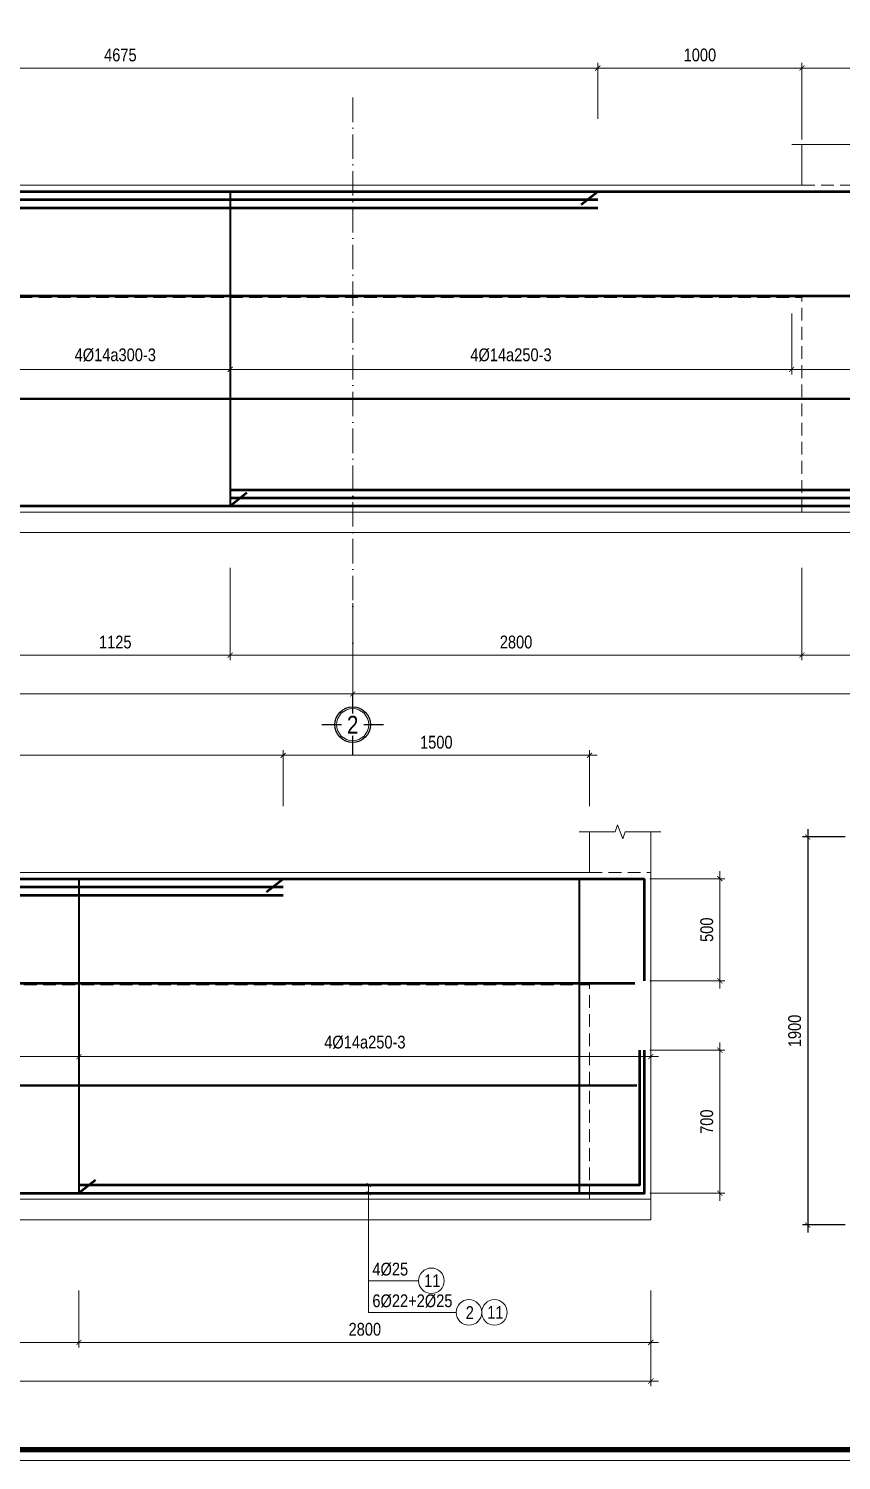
# Model space of a CAD drawing. Header units: millimetres. Extents: x 3014920 to 3563667, y -1638653 to -1356471.
# Drawn here: x 3245827 to 3249806, y -1620686 to -1613675 of the extents above; entities that cross this region are included whole.
import ezdxf
from ezdxf.enums import TextEntityAlignment as Align
from ezdxf.xclip import XClip

# ---------------------------------------------------------------- set-up
doc = ezdxf.new("R2010")
doc.units = ezdxf.units.MM
doc.header["$MEASUREMENT"] = 0
doc.header["$XCLIPFRAME"] = 0
doc.header["$PDMODE"] = 2
for name, pattern in [('6 TANG DIEN HINH 14-15$0$ACAD_ISO10W100', [18, 12, -3, 0, -3]), ('ACAD_ISO04W100', [30, 24, -3, 0, -3]), ('HIDDEN', [0.375, 0.25, -0.125])]:
    doc.linetypes.add(name, pattern=pattern)
doc.layers.get('0').update_dxf_attribs({"lineweight": 9})
doc.layers.get('Defpoints').update_dxf_attribs({"color": 10, "lineweight": 0})
for name, color, linetype, lineweight in [('2', 2, 'Continuous', 20), ('CDAI', 21, 'Continuous', 40), ('CTHEP', 50, 'Continuous', 50), ('DBAO', 90, 'Continuous', 13), ('DGIONG', 130, 'Continuous', 13), ('KTH', 154, 'Continuous', 9), ('Net khuat', 8, 'HIDDEN', 13), ('TEXT', 7, 'Continuous', 15), ('TRUC', 251, 'ACAD_ISO04W100', 9)]:
    doc.layers.add(name, color=color, linetype=linetype, lineweight=lineweight)
doc.layers.add('8', color=8, linetype='Continuous')
doc.styles.add('HELVECONDENSE', font='VHELVCN_0.TTF')
doc.styles.add('Star-HelCon', font='VHELVCN_0.TTF')
doc.styles.add('TTP-HelCon', font='VHELVCN_0.TTF')
doc.styles.add('VNI-HELVE-CONDENSE', font='VHELVCN_0.TTF')
doc.dimstyles.new('kc-25', dxfattribs={"dimtxt": 62.5, "dimasz": 20, "dimexe": 20, "dimexo": 50, "dimgap": 25, "dimtad": 3, "dimdec": 0, "dimzin": 0, "dimdsep": 46, "dimtxsty": 'VNI-HELVE-CONDENSE', "dimblk": 'DIM', "dimcen": 2.5, "dimclrd": 256, "dimclre": 154, "dimclrt": 7, "dimaunit": 1, "dimadec": 0, "dimazin": 0, "dimtfac": 1, "dimtdec": 0, "dimtix": 1, "dimtmove": 0, "dimatfit": 3, "dimldrblk": 'DOT', "dimfxl": 1, "dimtolj": 1, "dimtzin": 0, "dimarcsym": 0})
doc.dimstyles.new('TTP-25', dxfattribs={"dimscale": 25, "dimtxt": 2.5, "dimasz": 1, "dimexe": 1, "dimexo": 1, "dimgap": 0.09, "dimtad": 0, "dimdec": 4, "dimrnd": 1, "dimzin": 9, "dimdsep": 46, "dimtxsty": 'TTP-HelCon', "dimblk": 'ARCHTICK', "dimcen": 0.09, "dimdle": 1.5, "dimclrd": 256, "dimclre": 256, "dimclrt": 7, "dimadec": 0, "dimazin": 0, "dimtfac": 1, "dimtdec": 4, "dimtmove": 0, "dimatfit": 3, "dimldrblk": 'ARCHTICK', "dimfxl": 1, "dimtvp": 1, "dimtolj": 1, "dimtzin": 0, "dimarcsym": 0})

# ---------------------------------------------------------------- blocks, each defined once
blk = doc.blocks.new('_ArchTick')
at = {"color": 0, "linetype": 'ByBlock', "const_width": 0.15}
blk.add_lwpolyline([(-0.5, -0.5), (0.5, 0.5)], dxfattribs=at)
blk = doc.blocks.new('*D1967')
at = {"layer": 'Defpoints', "color": 0, "transparency": 16777216}
for p in [(82445, -30), (82813.1, -30), (82445, -530)]:
    blk.add_point(p, dxfattribs=at)
at = {"layer": 'KTH', "lineweight": -2, "transparency": 16777216}
for p, q in [((82813.1, -567.5), (82813.1, 7.5)), ((82470, -30), (82838.1, -30)), ((82470, -530), (82838.1, -530))]:
    blk.add_line(p, q, dxfattribs=at)
at = {"layer": 'KTH', "lineweight": -2, "transparency": 16777216, "xscale": 25, "yscale": 25, "zscale": 25}
for p, rotation in [((82813.1, -30), 90), ((82813.1, -530), 270)]:
    blk.add_blockref('_ArchTick', p, dxfattribs=dict(at, rotation=rotation))
at = {"layer": 'KTH', "color": 7, "transparency": 16777216, "insert": (82749.3, -280), "char_height": 62.5, "attachment_point": 5, "rotation": 90, "style": 'TTP-HelCon'}
blk.add_mtext('\\A1;500', dxfattribs=at)
blk = doc.blocks.new('*D1968')
at = {"layer": 'Defpoints', "color": 0, "transparency": 16777216}
for p in [(82445, -870), (82445, -1570), (82813.1, -1570)]:
    blk.add_point(p, dxfattribs=at)
at = {"layer": 'KTH', "lineweight": -2, "transparency": 16777216}
for p, q in [((82813.1, -832.5), (82813.1, -1607.5)), ((82470, -870), (82838.1, -870)), ((82470, -1570), (82838.1, -1570))]:
    blk.add_line(p, q, dxfattribs=at)
at = {"layer": 'KTH', "lineweight": -2, "transparency": 16777216, "xscale": 25, "yscale": 25, "zscale": 25}
for p, rotation in [((82813.1, -870), 90), ((82813.1, -1570), 270)]:
    blk.add_blockref('_ArchTick', p, dxfattribs=dict(at, rotation=rotation))
at = {"layer": 'KTH', "color": 7, "transparency": 16777216, "insert": (82749.3, -1220), "char_height": 62.5, "attachment_point": 5, "rotation": 90, "style": 'TTP-HelCon'}
blk.add_mtext('\\A1;700', dxfattribs=at)
blk = doc.blocks.new('*D1969')
at = {"layer": 'Defpoints', "color": 0, "transparency": 16777216}
for p in [(64375, -627.9), (67125, -602.9), (64375, -901.2)]:
    blk.add_point(p, dxfattribs=at)
at = {"layer": 'KTH', "lineweight": -2, "transparency": 16777216}
for p, q in [((67125, -627.9), (67125, -926.2)), ((64375, -652.9), (64375, -926.2)), ((67162.5, -901.2), (64337.5, -901.2))]:
    blk.add_line(p, q, dxfattribs=at)
at = {"layer": 'KTH', "lineweight": -2, "transparency": 16777216, "xscale": 25, "yscale": 25, "zscale": 25}
for p, rotation in [((64375, -901.2), 179.9999999866598), ((67125, -901.2), 359.9999999866598)]:
    blk.add_blockref('_ArchTick', p, dxfattribs=dict(at, rotation=rotation))
at = {"layer": 'KTH', "color": 7, "transparency": 16777216, "insert": (65750, -831.3), "char_height": 62.5, "attachment_point": 5, "rotation": 360, "style": 'TTP-HelCon'}
blk.add_mtext('\\A1;4Þ14a250-3', dxfattribs=at)
blk = doc.blocks.new('*D1970')
at = {"layer": 'Defpoints', "color": 0, "transparency": 16777216}
for p in [(67125, -602.9), (72424.8, -602.9), (67125, -901.2)]:
    blk.add_point(p, dxfattribs=at)
at = {"layer": 'KTH', "lineweight": -2, "transparency": 16777216}
for p, q in [((67125, -627.9), (67125, -926.2)), ((72424.8, -627.9), (72424.8, -926.2)), ((72462.3, -901.2), (67087.5, -901.2))]:
    blk.add_line(p, q, dxfattribs=at)
at = {"layer": 'KTH', "lineweight": -2, "transparency": 16777216, "xscale": 25, "yscale": 25, "zscale": 25}
for p, rotation in [((67125, -901.2), 179.9999999866598), ((72424.8, -901.2), 359.9999999866598)]:
    blk.add_blockref('_ArchTick', p, dxfattribs=dict(at, rotation=rotation))
at = {"layer": 'KTH', "color": 7, "transparency": 16777216, "insert": (69774.9, -831.3), "char_height": 62.5, "attachment_point": 5, "rotation": 360, "style": 'TTP-HelCon'}
blk.add_mtext('\\A1;4Þ14a250-3', dxfattribs=at)
blk = doc.blocks.new('*D1972')
at = {"layer": 'Defpoints', "color": 0, "transparency": 16777216}
for p in [(76125, -602.9), (79675.3, -602.9), (79675.3, -901.2)]:
    blk.add_point(p, dxfattribs=at)
at = {"layer": 'KTH', "lineweight": -2, "transparency": 16777216}
for p, q in [((76125, -627.9), (76125, -926.2)), ((79675.3, -627.9), (79675.3, -926.2)), ((76087.5, -901.2), (79712.8, -901.2))]:
    blk.add_line(p, q, dxfattribs=at)
at = {"layer": 'KTH', "lineweight": -2, "transparency": 16777216, "xscale": 25, "yscale": 25, "zscale": 25, "rotation": 180}
blk.add_blockref('_ArchTick', (76125, -901.2), dxfattribs=at)
at = {"layer": 'KTH', "lineweight": -2, "transparency": 16777216, "xscale": 25, "yscale": 25, "zscale": 25}
blk.add_blockref('_ArchTick', (79675.3, -901.2), dxfattribs=at)
at = {"layer": 'KTH', "color": 7, "transparency": 16777216, "insert": (77900.2, -831.3), "char_height": 62.5, "attachment_point": 5, "style": 'TTP-HelCon'}
blk.add_mtext('\\A1;4Þ14a300-3', dxfattribs=at)
blk = doc.blocks.new('*D1973')
at = {"layer": 'Defpoints', "color": 0, "transparency": 16777216}
for p in [(79675.3, -602.9), (82475, -602.9), (79675.3, -901.2)]:
    blk.add_point(p, dxfattribs=at)
at = {"layer": 'KTH', "lineweight": -2, "transparency": 16777216}
for p, q in [((79675.3, -627.9), (79675.3, -926.2)), ((82475, -627.9), (82475, -926.2)), ((82512.5, -901.2), (79637.8, -901.2))]:
    blk.add_line(p, q, dxfattribs=at)
at = {"layer": 'KTH', "lineweight": -2, "transparency": 16777216, "xscale": 25, "yscale": 25, "zscale": 25}
for p, rotation in [((79675.3, -901.2), 179.9999999866598), ((82475, -901.2), 359.9999999866598)]:
    blk.add_blockref('_ArchTick', p, dxfattribs=dict(at, rotation=rotation))
at = {"layer": 'KTH', "color": 7, "transparency": 16777216, "insert": (81075.2, -831.3), "char_height": 62.5, "attachment_point": 5, "rotation": 360, "style": 'TTP-HelCon'}
blk.add_mtext('\\A1;4Þ14a250-3', dxfattribs=at)
blk = doc.blocks.new('*D1974')
at = {"layer": 'Defpoints', "color": 0, "transparency": 16777216}
for p in [(72374.8, 574), (67175, 200), (72374.8, 200)]:
    blk.add_point(p, dxfattribs=at)
at = {"layer": 'KTH', "lineweight": -2, "transparency": 16777216}
for p, q in [((67137.5, 574), (72412.3, 574)), ((67175, 225), (67175, 599)), ((72374.8, 225), (72374.8, 599))]:
    blk.add_line(p, q, dxfattribs=at)
at = {"layer": 'KTH', "lineweight": -2, "transparency": 16777216, "xscale": 25, "yscale": 25, "zscale": 25, "rotation": 180}
blk.add_blockref('_ArchTick', (67175, 574), dxfattribs=at)
at = {"layer": 'KTH', "lineweight": -2, "transparency": 16777216, "xscale": 25, "yscale": 25, "zscale": 25}
blk.add_blockref('_ArchTick', (72374.8, 574), dxfattribs=at)
at = {"layer": 'KTH', "color": 7, "transparency": 16777216, "insert": (68899.9, 637.8), "char_height": 62.5, "attachment_point": 5, "style": 'TTP-HelCon'}
blk.add_mtext('\\A1;5200', dxfattribs=at)
blk = doc.blocks.new('*D1975')
at = {"layer": 'Defpoints', "color": 0, "transparency": 16777216}
for p in [(60125, -2020.8), (64975, -2020.8), (64975, -2490.3)]:
    blk.add_point(p, dxfattribs=at)
at = {"layer": 'KTH', "lineweight": -2, "transparency": 16777216}
for p, q in [((60125, -2045.8), (60125, -2515.3)), ((64975, -2045.8), (64975, -2515.3)), ((60087.5, -2490.3), (65012.5, -2490.3))]:
    blk.add_line(p, q, dxfattribs=at)
at = {"layer": 'KTH', "lineweight": -2, "transparency": 16777216, "xscale": 25, "yscale": 25, "zscale": 25, "rotation": 180}
blk.add_blockref('_ArchTick', (60125, -2490.3), dxfattribs=at)
at = {"layer": 'KTH', "lineweight": -2, "transparency": 16777216, "xscale": 25, "yscale": 25, "zscale": 25}
blk.add_blockref('_ArchTick', (64975, -2490.3), dxfattribs=at)
at = {"layer": 'KTH', "color": 7, "transparency": 16777216, "insert": (62550, -2426.4), "char_height": 62.5, "attachment_point": 5, "style": 'TTP-HelCon'}
blk.add_mtext('\\A1;4850', dxfattribs=at)
blk = doc.blocks.new('*D1976')
at = {"layer": 'Defpoints', "color": 0, "transparency": 16777216}
for p in [(64975, -2020.8), (71325, -2020.8), (71325, -2490.3)]:
    blk.add_point(p, dxfattribs=at)
at = {"layer": 'KTH', "lineweight": -2, "transparency": 16777216}
for p, q in [((64975, -2045.8), (64975, -2515.3)), ((71325, -2045.8), (71325, -2515.3)), ((64937.5, -2490.3), (71362.5, -2490.3))]:
    blk.add_line(p, q, dxfattribs=at)
at = {"layer": 'KTH', "lineweight": -2, "transparency": 16777216, "xscale": 25, "yscale": 25, "zscale": 25, "rotation": 180}
blk.add_blockref('_ArchTick', (64975, -2490.3), dxfattribs=at)
at = {"layer": 'KTH', "lineweight": -2, "transparency": 16777216, "xscale": 25, "yscale": 25, "zscale": 25}
blk.add_blockref('_ArchTick', (71325, -2490.3), dxfattribs=at)
at = {"layer": 'KTH', "color": 7, "transparency": 16777216, "insert": (68150, -2426.4), "char_height": 62.5, "attachment_point": 5, "style": 'TTP-HelCon'}
blk.add_mtext('\\A1;6350', dxfattribs=at)
blk = doc.blocks.new('*D1977')
at = {"layer": 'Defpoints', "color": 0, "transparency": 16777216}
for p in [(71325, -2020.8), (82475, -2020.8), (82475, -2490.3)]:
    blk.add_point(p, dxfattribs=at)
at = {"layer": 'KTH', "lineweight": -2, "transparency": 16777216}
for p, q in [((71325, -2045.8), (71325, -2515.3)), ((82475, -2045.8), (82475, -2515.3)), ((71287.5, -2490.3), (82512.5, -2490.3))]:
    blk.add_line(p, q, dxfattribs=at)
at = {"layer": 'KTH', "lineweight": -2, "transparency": 16777216, "xscale": 25, "yscale": 25, "zscale": 25, "rotation": 180}
blk.add_blockref('_ArchTick', (71325, -2490.3), dxfattribs=at)
at = {"layer": 'KTH', "lineweight": -2, "transparency": 16777216, "xscale": 25, "yscale": 25, "zscale": 25}
blk.add_blockref('_ArchTick', (82475, -2490.3), dxfattribs=at)
at = {"layer": 'KTH', "color": 7, "transparency": 16777216, "insert": (76900, -2426.4), "char_height": 62.5, "attachment_point": 5, "style": 'TTP-HelCon'}
blk.add_mtext('\\A1;11150', dxfattribs=at)
blk = doc.blocks.new('*D1982')
at = {"layer": 'Defpoints', "color": 0, "transparency": 16777216}
for p in [(63250, -602.9), (64375, -602.9), (64375, -901.2)]:
    blk.add_point(p, dxfattribs=at)
at = {"layer": 'KTH', "lineweight": -2, "transparency": 16777216}
for p, q in [((63250, -627.9), (63250, -926.2)), ((64375, -627.9), (64375, -926.2)), ((63212.5, -901.2), (64412.5, -901.2))]:
    blk.add_line(p, q, dxfattribs=at)
at = {"layer": 'KTH', "lineweight": -2, "transparency": 16777216, "xscale": 25, "yscale": 25, "zscale": 25, "rotation": 180}
blk.add_blockref('_ArchTick', (63250, -901.2), dxfattribs=at)
at = {"layer": 'KTH', "lineweight": -2, "transparency": 16777216, "xscale": 25, "yscale": 25, "zscale": 25}
blk.add_blockref('_ArchTick', (64375, -901.2), dxfattribs=at)
at = {"layer": 'KTH', "color": 7, "transparency": 16777216, "insert": (63812.5, -831.3), "char_height": 62.5, "attachment_point": 5, "style": 'TTP-HelCon'}
blk.add_mtext('\\A1;4Þ14a300-3', dxfattribs=at)
blk = doc.blocks.new('*D1987')
at = {"layer": 'Defpoints', "color": 0, "transparency": 16777216}
for p in [(61500, 574), (61500, 300), (66175, 300)]:
    blk.add_point(p, dxfattribs=at)
at = {"layer": 'KTH', "lineweight": -2, "transparency": 16777216}
for p, q in [((66212.5, 574), (61462.5, 574)), ((61500, 325), (61500, 599)), ((66175, 325), (66175, 599))]:
    blk.add_line(p, q, dxfattribs=at)
at = {"layer": 'KTH', "lineweight": -2, "transparency": 16777216, "xscale": 25, "yscale": 25, "zscale": 25, "rotation": 180}
blk.add_blockref('_ArchTick', (61500, 574), dxfattribs=at)
at = {"layer": 'KTH', "lineweight": -2, "transparency": 16777216, "xscale": 25, "yscale": 25, "zscale": 25}
blk.add_blockref('_ArchTick', (66175, 574), dxfattribs=at)
at = {"layer": 'KTH', "color": 7, "transparency": 16777216, "insert": (63837.5, 637.8), "char_height": 62.5, "attachment_point": 5, "style": 'TTP-HelCon'}
blk.add_mtext('\\A1;4675', dxfattribs=at)
blk = doc.blocks.new('*D1988')
at = {"layer": 'Defpoints', "color": 0, "transparency": 16777216}
for p in [(66175, 574), (66175, 300), (67175, 200)]:
    blk.add_point(p, dxfattribs=at)
at = {"layer": 'KTH', "lineweight": -2, "transparency": 16777216}
for p, q in [((67212.5, 574), (66137.5, 574)), ((66175, 325), (66175, 599)), ((67175, 225), (67175, 599))]:
    blk.add_line(p, q, dxfattribs=at)
at = {"layer": 'KTH', "lineweight": -2, "transparency": 16777216, "xscale": 25, "yscale": 25, "zscale": 25, "rotation": 180}
blk.add_blockref('_ArchTick', (66175, 574), dxfattribs=at)
at = {"layer": 'KTH', "lineweight": -2, "transparency": 16777216, "xscale": 25, "yscale": 25, "zscale": 25}
blk.add_blockref('_ArchTick', (67175, 574), dxfattribs=at)
at = {"layer": 'KTH', "color": 7, "transparency": 16777216, "insert": (66675, 637.8), "char_height": 62.5, "attachment_point": 5, "style": 'TTP-HelCon'}
blk.add_mtext('\\A1;1000', dxfattribs=at)
blk = doc.blocks.new('*D1990')
at = {"layer": 'Defpoints', "color": 0, "transparency": 16777216}
for p in [(73874.8, 574), (73874.8, 300), (80675, 300)]:
    blk.add_point(p, dxfattribs=at)
at = {"layer": 'KTH', "lineweight": -2, "transparency": 16777216}
for p, q in [((80712.5, 574), (73837.3, 574)), ((73874.8, 325), (73874.8, 599)), ((80675, 325), (80675, 599))]:
    blk.add_line(p, q, dxfattribs=at)
at = {"layer": 'KTH', "lineweight": -2, "transparency": 16777216, "xscale": 25, "yscale": 25, "zscale": 25, "rotation": 180}
blk.add_blockref('_ArchTick', (73874.8, 574), dxfattribs=at)
at = {"layer": 'KTH', "lineweight": -2, "transparency": 16777216, "xscale": 25, "yscale": 25, "zscale": 25}
blk.add_blockref('_ArchTick', (80675, 574), dxfattribs=at)
at = {"layer": 'KTH', "color": 7, "transparency": 16777216, "insert": (77274.9, 637.8), "char_height": 62.5, "attachment_point": 5, "style": 'TTP-HelCon'}
blk.add_mtext('\\A1;6800', dxfattribs=at)
blk = doc.blocks.new('*D1991')
at = {"layer": 'Defpoints', "color": 0, "transparency": 16777216}
for p in [(80675, 574), (80675, 300), (82175, 300)]:
    blk.add_point(p, dxfattribs=at)
at = {"layer": 'KTH', "lineweight": -2, "transparency": 16777216}
for p, q in [((82212.5, 574), (80637.5, 574)), ((80675, 325), (80675, 599)), ((82175, 325), (82175, 599))]:
    blk.add_line(p, q, dxfattribs=at)
at = {"layer": 'KTH', "lineweight": -2, "transparency": 16777216, "xscale": 25, "yscale": 25, "zscale": 25, "rotation": 180}
blk.add_blockref('_ArchTick', (80675, 574), dxfattribs=at)
at = {"layer": 'KTH', "lineweight": -2, "transparency": 16777216, "xscale": 25, "yscale": 25, "zscale": 25}
blk.add_blockref('_ArchTick', (82175, 574), dxfattribs=at)
at = {"layer": 'KTH', "color": 7, "transparency": 16777216, "insert": (81425, 637.8), "char_height": 62.5, "attachment_point": 5, "style": 'TTP-HelCon'}
blk.add_mtext('\\A1;1500', dxfattribs=at)
blk = doc.blocks.new('*D1992')
at = {"layer": 'Defpoints', "color": 0, "transparency": 16777216}
for p in [(74874.8, -2020.8), (79674.8, -2020.8), (79674.8, -2300.6)]:
    blk.add_point(p, dxfattribs=at)
at = {"layer": 'KTH', "lineweight": -2, "transparency": 16777216}
for p, q in [((74874.8, -2045.8), (74874.8, -2325.6)), ((79674.8, -2045.8), (79674.8, -2325.6)), ((74837.3, -2300.6), (79712.3, -2300.6))]:
    blk.add_line(p, q, dxfattribs=at)
at = {"layer": 'KTH', "lineweight": -2, "transparency": 16777216, "xscale": 25, "yscale": 25, "zscale": 25, "rotation": 180}
blk.add_blockref('_ArchTick', (74874.8, -2300.6), dxfattribs=at)
at = {"layer": 'KTH', "lineweight": -2, "transparency": 16777216, "xscale": 25, "yscale": 25, "zscale": 25}
blk.add_blockref('_ArchTick', (79674.8, -2300.6), dxfattribs=at)
at = {"layer": 'KTH', "color": 7, "transparency": 16777216, "insert": (77274.8, -2236.8), "char_height": 62.5, "attachment_point": 5, "style": 'TTP-HelCon'}
blk.add_mtext('\\A1;4800', dxfattribs=at)
blk = doc.blocks.new('*D1993')
at = {"layer": 'Defpoints', "color": 0, "transparency": 16777216}
for p in [(79674.8, -2020.8), (82475, -2020.8), (82475, -2300.6)]:
    blk.add_point(p, dxfattribs=at)
at = {"layer": 'KTH', "lineweight": -2, "transparency": 16777216}
for p, q in [((79674.8, -2045.8), (79674.8, -2325.6)), ((82475, -2045.8), (82475, -2325.6)), ((79637.3, -2300.6), (82512.5, -2300.6))]:
    blk.add_line(p, q, dxfattribs=at)
at = {"layer": 'KTH', "lineweight": -2, "transparency": 16777216, "xscale": 25, "yscale": 25, "zscale": 25, "rotation": 180}
blk.add_blockref('_ArchTick', (79674.8, -2300.6), dxfattribs=at)
at = {"layer": 'KTH', "lineweight": -2, "transparency": 16777216, "xscale": 25, "yscale": 25, "zscale": 25}
blk.add_blockref('_ArchTick', (82475, -2300.6), dxfattribs=at)
at = {"layer": 'KTH', "color": 7, "transparency": 16777216, "insert": (81074.9, -2236.8), "char_height": 62.5, "attachment_point": 5, "style": 'TTP-HelCon'}
blk.add_mtext('\\A1;2800', dxfattribs=at)
blk = doc.blocks.new('*D1994')
at = {"layer": 'Defpoints', "color": 0, "transparency": 16777216}
for p in [(63250, -2185.7), (64375, -2222.3), (63250, -2300.6)]:
    blk.add_point(p, dxfattribs=at)
at = {"layer": 'KTH', "lineweight": -2, "transparency": 16777216}
for p, q in [((63250, -2210.7), (63250, -2325.6)), ((64412.5, -2300.6), (63212.5, -2300.6)), ((64375, -2247.3), (64375, -2325.6))]:
    blk.add_line(p, q, dxfattribs=at)
at = {"layer": 'KTH', "lineweight": -2, "transparency": 16777216, "xscale": 25, "yscale": 25, "zscale": 25, "rotation": 180}
blk.add_blockref('_ArchTick', (63250, -2300.6), dxfattribs=at)
at = {"layer": 'KTH', "lineweight": -2, "transparency": 16777216, "xscale": 25, "yscale": 25, "zscale": 25}
blk.add_blockref('_ArchTick', (64375, -2300.6), dxfattribs=at)
at = {"layer": 'KTH', "color": 7, "transparency": 16777216, "insert": (63812.5, -2236.8), "char_height": 62.5, "attachment_point": 5, "style": 'TTP-HelCon'}
blk.add_mtext('\\A1;1125', dxfattribs=at)
blk = doc.blocks.new('dau truc')
blk.add_circle((0, 0), 180)
at = {"layer": '8'}
for p, q in [((0, 127), (0, 345)), ((-127, 0), (-345, 0)), ((0, -345), (0, -127)), ((345, 0), (127, 0))]:
    blk.add_line(p, q, dxfattribs=at)
blk.add_circle((0, 0), 200, dxfattribs=at)
at = {"layer": 'TEXT', "style": 'HELVECONDENSE'}
blk.add_attdef('A', text='', height=233, dxfattribs=at).set_placement((0, 0), align=Align.MIDDLE)
blk = doc.blocks.new('*D2000')
at = {"layer": 'Defpoints', "color": 0, "transparency": 16777216}
for p in [(67175, -2020.8), (71325, -2020.8), (67175, -2300.6)]:
    blk.add_point(p, dxfattribs=at)
at = {"layer": 'KTH', "lineweight": -2, "transparency": 16777216}
for p, q in [((67175, -2045.8), (67175, -2325.6)), ((71325, -2045.8), (71325, -2325.6)), ((71362.5, -2300.6), (67137.5, -2300.6))]:
    blk.add_line(p, q, dxfattribs=at)
at = {"layer": 'KTH', "lineweight": -2, "transparency": 16777216, "xscale": 25, "yscale": 25, "zscale": 25, "rotation": 180}
blk.add_blockref('_ArchTick', (67175, -2300.6), dxfattribs=at)
at = {"layer": 'KTH', "lineweight": -2, "transparency": 16777216, "xscale": 25, "yscale": 25, "zscale": 25}
blk.add_blockref('_ArchTick', (71325, -2300.6), dxfattribs=at)
at = {"layer": 'KTH', "color": 7, "transparency": 16777216, "insert": (69250, -2236.8), "char_height": 62.5, "attachment_point": 5, "style": 'TTP-HelCon'}
blk.add_mtext('\\A1;4150', dxfattribs=at)
blk = doc.blocks.new('DIM')
h = blk.add_hatch(color=1)
h.paths.add_polyline_path([(0.49, 0.29, 1), (0.29, 0.49), (-0.19, 0), (0.19, 0)])
h.paths.add_polyline_path([(0.19, 0), (-0.19, 0), (-0.49, -0.29, 1), (-0.29, -0.49)])
at = {"color": 9}
for p, q in [((-0.19, 0), (-1.5, 0)), ((0.19, 0), (1.5, 0))]:
    blk.add_line(p, q, dxfattribs=at)
at = {"color": 1}
for p, q in [((-0.49, -0.29), (0.29, 0.49)), ((-0.29, -0.49), (0.49, 0.29)), ((-0.19, 0), (0.19, 0))]:
    blk.add_line(p, q, dxfattribs=at)
blk.add_arc((-0.39, -0.39), 0.138, 135, 315, dxfattribs=at)
blk = doc.blocks.new('*D2006')
at = {"layer": 'Defpoints', "color": 0, "transparency": 16777216}
for p in [(64375, -1847.4), (67175, -1847.4), (64375, -2300.6)]:
    blk.add_point(p, dxfattribs=at)
at = {"layer": 'KTH', "lineweight": -2, "transparency": 16777216}
for p, q in [((64375, -1872.4), (64375, -2325.6)), ((67175, -1872.4), (67175, -2325.6)), ((67212.5, -2300.6), (64337.5, -2300.6))]:
    blk.add_line(p, q, dxfattribs=at)
at = {"layer": 'KTH', "lineweight": -2, "transparency": 16777216, "xscale": 25, "yscale": 25, "zscale": 25, "rotation": 180}
blk.add_blockref('_ArchTick', (64375, -2300.6), dxfattribs=at)
at = {"layer": 'KTH', "lineweight": -2, "transparency": 16777216, "xscale": 25, "yscale": 25, "zscale": 25}
blk.add_blockref('_ArchTick', (67175, -2300.6), dxfattribs=at)
at = {"layer": 'KTH', "color": 7, "transparency": 16777216, "insert": (65775, -2236.8), "char_height": 62.5, "attachment_point": 5, "style": 'TTP-HelCon'}
blk.add_mtext('\\A1;2800', dxfattribs=at)
blk = doc.blocks.new('*D1035')
at = {"layer": 'Defpoints', "color": 0, "ltscale": 500, "transparency": 16777216}
for p in [(3249849.6, -1617632.9), (3249641.4, -1619532.9), (3249849.6, -1619532.9)]:
    blk.add_point(p, dxfattribs=at)
at = {"layer": 'KTH', "lineweight": -2, "ltscale": 500, "transparency": 16777216}
for p, q in [((3249824.6, -1617632.9), (3249616.4, -1617632.9)), ((3249641.4, -1617595.4), (3249641.4, -1619570.4)), ((3249824.6, -1619532.9), (3249616.4, -1619532.9))]:
    blk.add_line(p, q, dxfattribs=at)
at = {"layer": 'KTH', "lineweight": -2, "ltscale": 500, "transparency": 16777216, "xscale": 25, "yscale": 25, "zscale": 25}
for p, rotation in [((3249641.4, -1617632.9), 90), ((3249641.4, -1619532.9), 270)]:
    blk.add_blockref('_ArchTick', p, dxfattribs=dict(at, rotation=rotation))
at = {"layer": 'KTH', "color": 7, "ltscale": 500, "transparency": 16777216, "insert": (3249577.6, -1618582.9), "char_height": 62.5, "attachment_point": 5, "rotation": 90, "style": 'TTP-HelCon'}
blk.add_mtext('\\A1;1900', dxfattribs=at)
blk = doc.blocks.new('CHG_XX_Khung ten')
blk.add_lwpolyline([(15, 579), (826, 579), (826, 15), (15, 15)], close=True)
at = {"color": 4, "linetype": 'Continuous', "const_width": 1}
blk.add_lwpolyline([(17, 577), (824, 577), (824, 17), (17, 17)], close=True, dxfattribs=at)
blk = doc.blocks.new('2Y-41')
at = {"layer": 'CDAI'}
for points in [[(64374.9999, -29.99806), (64374.9999, -1569.99806)], [(64374.9999, -31.05218), (64374.9999, -1571.05218)], [(79675.34034, -31.05413), (79675.34034, -1571.05413)], [(82125.01066, -30), (82125.01066, -1570)]]:
    blk.add_lwpolyline(points, dxfattribs=at)
at = {"layer": 'CTHEP'}
for p, q in [((61500.00749, -70), (66174.99241, -70)), ((66093.56652, -94.5255), (66174.99241, -30)), ((73874.79742, -70), (80674.99241, -70)), ((80593.56652, -94.5255), (80674.99241, -30)), ((82444.99991, -530.00001), (82444.99991, -30)), ((61500.00749, -110), (66174.99241, -110)), ((73874.79742, -110), (80674.99241, -110)), ((82396.41101, -543.33333), (55377.68973, -543.33334)), ((82406.41441, -1042.98856), (55385.81644, -1048.01558)), ((64456.43329, -1506.52668), (64375.0074, -1571.05217)), ((79755.43601, -1505.4745), (79674.01011, -1570))]:
    blk.add_line(p, q, dxfattribs=at)
for points in [[(55298.38218, -530), (55298.38218, -30), (82444.99991, -30)], [(55299.54167, -870), (55299.54167, -1570), (82444.99991, -1570), (82444.99991, -870)], [(82419.88435, -869.92281), (82419.88435, -1530), (79674.01011, -1530)], [(64374.9999, -1491.05196), (74874.81131, -1491.05413)], [(64374.9999, -1531.05195), (74874.81131, -1531.05413)]]:
    blk.add_lwpolyline(points, dxfattribs=at)
at = {"layer": 'DBAO', "linetype": 'Continuous'}
for p, q in [((67174.98164, 200.00195), (67174.98164, 0.00195)), ((82174.99991, 200), (82174.99991, 0)), ((82474.99989, 0), (82474.99989, 200)), ((55275.26113, -1600), (82474.99991, -1600))]:
    blk.add_line(p, q, dxfattribs=at)
at = {"layer": 'DBAO'}
for p, q in [((60499.99991, 0), (64974.99991, 0)), ((64974.99991, 0), (67174.98164, 0.00195)), ((75674.99991, 0), (82174.99991, 0))]:
    blk.add_line(p, q, dxfattribs=at)
at = {"layer": 'DBAO', "linetype": 'Continuous', "flags": 128}
blk.add_lwpolyline([(55274.99991, 0), (55275.27746, -1700), (82474.99991, -1700), (82474.99991, 0)], dxfattribs=at)
at = {"layer": 'DGIONG', "linetype": 'Continuous', "flags": 128}
for points in [[(72424.78985, 200), (69767.04188, 200), (69754.54188, 165.65653), (69729.54188, 234.34347), (69717.04188, 200), (67124.96664, 200.00195)], [(82524.99989, 200), (82349.9999, 200), (82337.4999, 165.65653), (82312.4999, 234.34347), (82299.9999, 200), (82124.98491, 200)]]:
    blk.add_lwpolyline(points, dxfattribs=at)
at = {"layer": 'DGIONG'}
for centre in [(81400.99188, -1998.91234), (81584.68488, -2153.89328), (81709.68488, -2153.89328)]:
    blk.add_circle(centre, 62.5, dxfattribs=at)
at = {"layer": 'Net khuat', "ltscale": 250}
for p, q in [((67174.98164, 0.00195), (72374.78985, 0)), ((82174.99991, 0), (82474.99989, 0)), ((60624.99998, -550), (65549.99998, -550)), ((65549.99998, -550), (67174.9999, -549.99805)), ((67174.9999, -1599.99805), (67174.9999, -549.99805)), ((72374.81743, -550), (82175.01817, -550)), ((82175.01817, -1600), (82175.01817, -550))]:
    blk.add_line(p, q, dxfattribs=at)
at = {"layer": 'TRUC', "linetype": '6 TANG DIEN HINH 14-15$0$ACAD_ISO10W100', "ltscale": 10, "elevation": 0}
blk.add_lwpolyline([(64974.95083, 429.57332), (64974.95083, -2341.26711)], dxfattribs=at)
at = {"layer": '2', "ltscale": 300}
ref = blk.add_blockref('dau truc', (64974.95083, -2641.13717), dxfattribs=dict(at, xscale=0.436713129747659, yscale=0.436713129747659, zscale=0.436713129747659))
ref.add_attrib('A', '2', dxfattribs={"layer": 'TEXT', "height": 87.5, "style": 'HELVECONDENSE'}).set_placement((64974.95083, -2641.13717), align=Align.MIDDLE)
at = {"layer": 'TEXT', "style": 'TTP-HelCon'}
for s, p in [('4Þ25', (81111.87701, -1973.05934)), ('6Þ22+2Þ25', (81111.87701, -2128.04034))]:
    blk.add_text(s, height=62.5, dxfattribs=at).set_placement(p)
at = {"layer": 'TEXT', "style": 'Star-HelCon'}
for s, p in [('11', (81405.15855, -1998.91234)), ('2', (81588.85155, -2153.89328)), ('11', (81713.85155, -2153.89328))]:
    blk.add_text(s, height=62.5, dxfattribs=at).set_placement(p, align=Align.MIDDLE)
at = {"layer": 'KTH'}
for base, p1, p2, picture, middle in [((61500.00749, 574.00461), (66174.99241, 300), (61500.00749, 300), '*D1987', (63837.49995, 637.83794)), ((66174.99241, 574.00461), (67174.98164, 200.00191), (66174.99241, 300), '*D1988', (66674.98703, 637.83794)), ((73874.79742, 574.00461), (80674.99241, 300), (73874.79742, 300), '*D1990', (77274.89492, 637.83794)), ((80674.99241, 574.00461), (82174.99991, 300), (80674.99241, 300), '*D1991', (81424.99616, 637.83794)), ((64374.9999, -2300.62603), (67174.9999, -1847.4165), (64374.9999, -1847.4165), '*D2006', (65774.9999, -2236.7927)), ((63249.99991, -2300.62603), (64374.9999, -2222.25061), (63249.99991, -2185.70215), '*D1994', (63812.4999, -2236.7927))]:
    dim = blk.add_linear_dim(base=base, p1=p1, p2=p2, dimstyle='TTP-25', override={"dimtmove": 1}, dxfattribs=at)
    dim.commit()
    dim.dimension.update_dxf_attribs({"geometry": picture, "text_midpoint": middle})
at = {"layer": 'KTH', "color": 5}
for base, p1, p2, picture, middle in [((72374.78985, 574.00461), (67174.98164, 200.00191), (72374.78985, 200), '*D1974', (68899.89488, 574.00461)), ((71324.99991, -2490.27263), (64974.99991, -2020.77826), (71324.99991, -2020.77826), '*D1976', (68149.99991, -2490.27263))]:
    dim = blk.add_linear_dim(base=base, p1=p1, p2=p2, dimstyle='TTP-25', override={"dimtmove": 1}, dxfattribs=at)
    dim.commit()
    dim.dimension.update_dxf_attribs({"geometry": picture, "text_midpoint": middle, "dimtype": 160})
for base, p1, p2, override, picture, middle in [((82813.12335, -30), (82444.99991, -530.00001), (82444.99991, -30), {"dimarcsym": 1}, '*D1967', (82749.29002, -280)), ((82813.12335, -1570), (82444.99991, -870), (82444.99991, -1570), {"dimtmove": 1, "dimarcsym": 1}, '*D1968', (82749.29002, -1220))]:
    dim = blk.add_linear_dim(base=base, p1=p1, p2=p2, angle=90, dimstyle='TTP-25', override=override, dxfattribs=at)
    dim.commit()
    dim.dimension.update_dxf_attribs({"geometry": picture, "text_midpoint": middle})
at = {"layer": 'KTH'}
for base, p1, p2, angle, text, picture, middle in [((64374.9999, -901.20202), (63249.99991, -602.86333), (64374.9999, -602.86333), 0.000000013, '4Þ14a300-3', '*D1982', (63812.4999, -831.28536)), ((64374.9999, -901.20202), (67124.9924, -602.86333), (64374.9999, -627.86333), 179.999999987, '4Þ14a250-3', '*D1969', (65749.99615, -831.28536)), ((67124.9924, -901.20007), (72424.81744, -602.86333), (67124.9924, -602.86333), 179.999999987, '4Þ14a250-3', '*D1970', (69774.90492, -831.28341)), ((79675.34034, -901.20202), (76124.99991, -602.86333), (79675.34034, -602.86333), 0.000000013, '4Þ14a300-3', '*D1972', (77900.17012, -831.28535)), ((79675.34034, -901.20202), (82474.99991, -602.86334), (79675.34034, -602.86334), 179.999999987, '4Þ14a250-3', '*D1973', (81075.17012, -831.28536))]:
    dim = blk.add_linear_dim(base=base, p1=p1, p2=p2, angle=angle, text=text, dimstyle='TTP-25', override={"dimtmove": 1}, dxfattribs=at)
    dim.commit()
    dim.dimension.update_dxf_attribs({"geometry": picture, "text_midpoint": middle})
at = {"layer": 'KTH', "color": 5}
dim = blk.add_linear_dim(base=(64974.99991, -2490.27263), p1=(60124.99989, -2020.77826), p2=(64974.99991, -2020.77826), dimstyle='TTP-25', dxfattribs=at)
dim.commit()
dim.dimension.update_dxf_attribs({"geometry": '*D1975', "text_midpoint": (62549.9999, -2426.4393)})
at = {"layer": 'KTH'}
for base, p1, p2, picture, middle in [((67174.9999, -2300.62409), (71324.99991, -2020.77826), (67174.9999, -2020.77826), '*D2000', (69249.9999, -2236.79075)), ((79674.84034, -2300.62603), (74874.81131, -2020.77826), (79674.84034, -2020.77826), '*D1992', (77274.82583, -2236.7927)), ((82474.99991, -2300.62603), (79674.84034, -2020.77826), (82474.99991, -2020.77826), '*D1993', (81074.92012, -2236.7927))]:
    dim = blk.add_linear_dim(base=base, p1=p1, p2=p2, angle=180, dimstyle='TTP-25', override={"dimtmove": 1}, dxfattribs=at)
    dim.commit()
    dim.dimension.update_dxf_attribs({"geometry": picture, "text_midpoint": middle})
at = {"layer": 'KTH', "color": 5}
dim = blk.add_linear_dim(base=(82474.99991, -2490.27263), p1=(71324.99991, -2020.77826), p2=(82474.99991, -2020.77826), dimstyle='TTP-25', override={"dimtmove": 1}, dxfattribs=at)
dim.commit()
dim.dimension.update_dxf_attribs({"geometry": '*D1977', "text_midpoint": (76899.99991, -2426.4393)})
at = {"layer": 'DGIONG'}
for points in [[(81093.36521, -1530), (81093.36498, -1998.91228), (81338.49188, -1998.91228)], [(81093.36516, -1570), (81093.36498, -2153.89328), (81522.18488, -2153.89328)]]:
    blk.add_leader(points, dimstyle='kc-25', override={"dimtad": 0, "dimldrblk": 'ArchTick', "dimfxl": 100, "dimarcsym": 1}, dxfattribs=at)

msp = doc.modelspace()

# ---------------------------------------------------------------- block references
at = {"layer": 'DGIONG', "color": 5}
ref = msp.add_blockref('2Y-41', (3182438.34384, -1614441.93228), dxfattribs=at)
XClip(ref).set_block_clipping_path([(54015.2592428899, -3210.2955687691), (71633.6372489939, 941.6452664349)])
ref = msp.add_blockref('2Y-41', (3166397.88288, -1617807.19722), dxfattribs=at)
XClip(ref).set_block_clipping_path([(71128.1352703711, -4311.1350135601), (83184.9279389912, 953.526953557)])

# ---------------------------------------------------------------- dimensions: what is measured, and where the dimension line sits
at = {"layer": 'KTH', "ltscale": 500}
dim = msp.add_linear_dim(base=(3249641.38777, -1619532.88656), p1=(3249849.62541, -1617632.88656), p2=(3249849.62541, -1619532.88656), angle=90, dimstyle='TTP-25', dxfattribs=at)
dim.commit()
dim.dimension.update_dxf_attribs({"geometry": '*D1035', "text_midpoint": (3249577.55444, -1618582.88656)})

# ---------------------------------------------------------------- next in the draw order: block references
at = {"color": 5, "xscale": 25.92478421704392, "yscale": 25.92478421704392, "zscale": 25.92478421704392}
msp.add_blockref('CHG_XX_Khung ten', (3236626.06261, -1621074.38806), dxfattribs=at)

doc.saveas('drawing.dxf')
